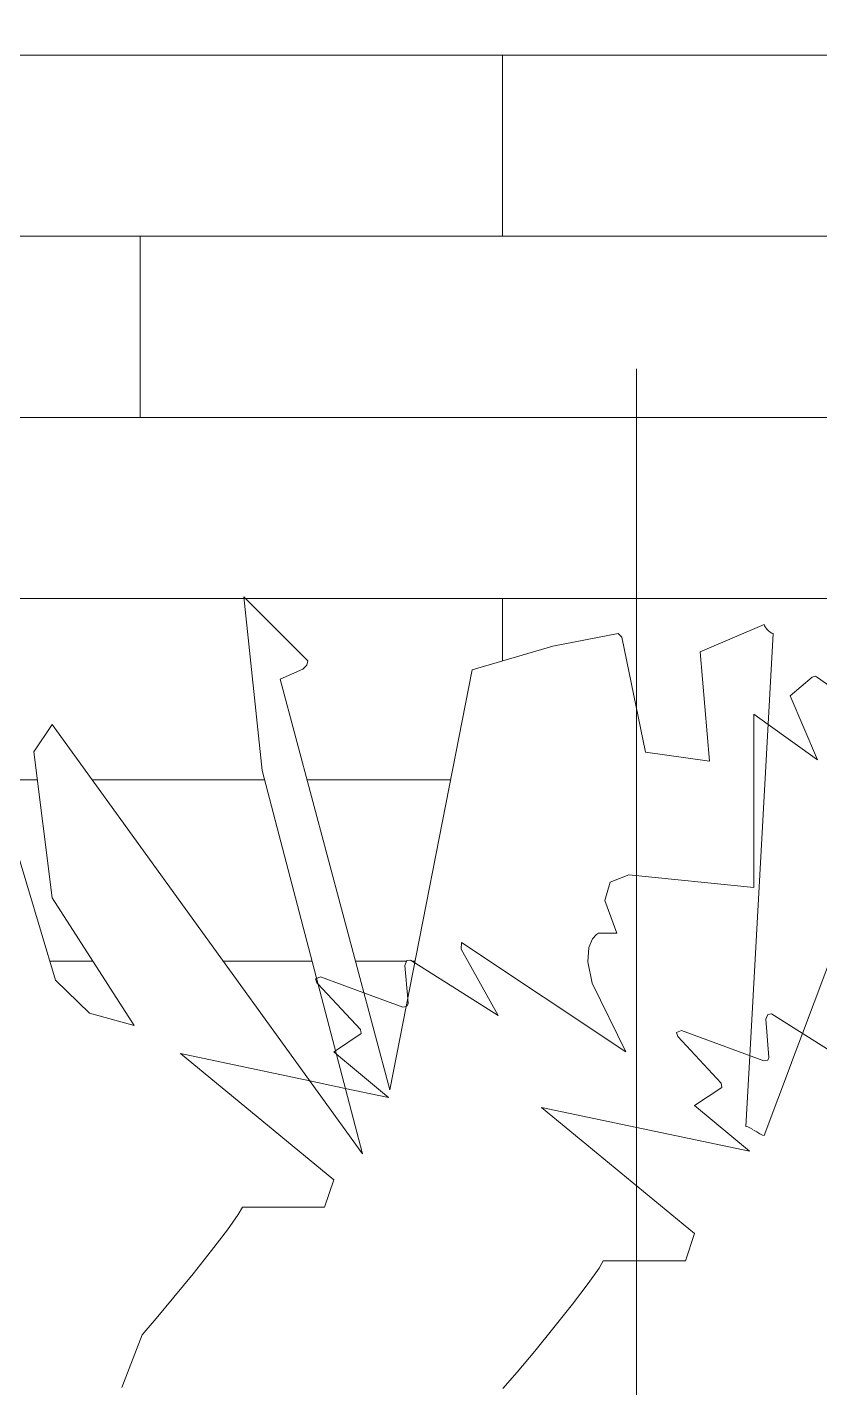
# Model space of a CAD drawing. Header units: inches. Extents: x -8991 to -6983, y -226 to 479.
# Drawn here: x -7423.88 to -7406.38, y -35.99 to -5.96 of the extents above; entities that cross this region are included whole.
import ezdxf

# ---------------------------------------------------------------- set-up
doc = ezdxf.new("R2010")
doc.units = ezdxf.units.IN
doc.header["$MEASUREMENT"] = 0
doc.layers.add('A-DETL-GENF', color=92, linetype='Continuous', lineweight=9)
doc.layers.add('A-WALL-PATT-1', color=111, linetype='Continuous', lineweight=9)

# ---------------------------------------------------------------- blocks, each defined once
blk = doc.blocks.new('fountain grass 26747 - fountain grass 26747-V34-Section 26')
at = {"layer": 'A-DETL-GENF'}
for p, q in [((-8467.611, -14.905), (-8467.611, -13.495)), ((-8467.611, -14.301), (-8467.611, -13.495)), ((-8467.611, -20.976), (-8467.611, -14.301)), ((-8467.611, -14.905), (-8467.611, -15.913)), ((-8467.611, -15.913), (-8467.611, -20.976)), ((-8459.35, -15.913), (-8463.945, -28.166)), ((-8474.865, -19.943), (-8476.275, -18.532)), ((-8476.275, -18.532), (-8475.872, -22.36)), ((-8467.611, -19.943), (-8467.611, -18.532)), ((-8467.611, -18.532), (-8467.611, -22.36)), ((-8467.611, -19.17), (-8467.611, -19.137)), ((-8467.611, -19.137), (-8467.611, -19.741)), ((-8467.611, -19.245), (-8467.611, -19.17)), ((-8464.79, -19.137), (-8466.201, -19.741)), ((-8464.782, -19.17), (-8464.79, -19.137)), ((-8464.731, -19.245), (-8464.782, -19.17)), ((-8468.014, -19.338), (-8469.458, -19.621)), ((-8467.93, -19.422), (-8468.014, -19.338)), ((-8467.41, -21.957), (-8467.93, -19.422)), ((-8467.611, -19.281), (-8467.611, -19.245)), ((-8467.611, -19.31), (-8467.611, -19.281)), ((-8467.611, -19.331), (-8467.611, -19.31)), ((-8467.611, -19.338), (-8467.611, -19.331)), ((-8467.611, -20.976), (-8467.611, -19.338)), ((-8467.611, -19.422), (-8467.611, -19.338)), ((-8467.611, -19.338), (-8467.611, -19.621)), ((-8467.611, -20.976), (-8467.611, -19.422)), ((-8465.107, -28.66), (-8464.589, -19.338)), ((-8464.694, -19.281), (-8464.731, -19.245)), ((-8464.656, -19.31), (-8464.694, -19.281)), ((-8464.62, -19.331), (-8464.656, -19.31)), ((-8464.589, -19.338), (-8464.62, -19.331)), ((-8469.458, -19.621), (-8471.238, -20.144)), ((-8467.611, -19.621), (-8467.611, -20.144)), ((-8467.611, -19.741), (-8467.611, -20.976)), ((-8466.201, -19.741), (-8465.999, -22.159)), ((-8474.97, -20.123), (-8474.883, -20.037)), ((-8474.883, -20.037), (-8474.865, -19.943)), ((-8467.611, -20.037), (-8467.611, -19.943)), ((-8467.611, -20.123), (-8467.611, -20.037)), ((-8475.469, -20.345), (-8474.97, -20.123)), ((-8473.051, -29.413), (-8475.469, -20.345)), ((-8471.238, -20.144), (-8473.051, -29.413)), ((-8467.611, -20.345), (-8467.611, -20.123)), ((-8467.611, -20.144), (-8467.611, -29.413)), ((-8467.611, -29.413), (-8467.611, -20.345)), ((-8467.611, -24.778), (-8467.611, -20.976)), ((-8467.611, -21.957), (-8467.611, -20.976)), ((-8467.611, -20.976), (-8467.611, -22.159)), ((-8467.611, -30.219), (-8467.611, -20.976)), ((-8467.611, -20.976), (-8467.611, -30.241)), ((-8480.434, -26.99), (-8482.119, -21.345)), ((-8480.507, -21.345), (-8480.91, -21.95)), ((-8473.656, -30.823), (-8480.507, -21.345)), ((-8467.611, -30.241), (-8467.611, -21.345)), ((-8467.611, -21.345), (-8467.611, -21.95)), ((-8467.611, -26.99), (-8467.611, -21.345)), ((-8467.611, -21.345), (-8467.611, -21.614)), ((-8467.611, -21.614), (-8467.611, -22.254)), ((-8480.91, -21.95), (-8480.507, -25.173)), ((-8467.611, -21.95), (-8467.611, -25.173)), ((-8467.611, -22.159), (-8467.611, -21.957)), ((-8465.999, -22.159), (-8467.41, -21.957)), ((-8475.872, -22.36), (-8473.656, -30.823)), ((-8467.611, -22.254), (-8467.611, -27.321)), ((-8467.611, -22.36), (-8467.611, -30.241)), ((-8467.611, -23.569), (-8467.611, -23.58)), ((-8467.611, -30.241), (-8467.611, -23.569)), ((-8467.611, -23.58), (-8467.611, -24.681)), ((-8467.611, -24.681), (-8467.611, -24.778)), ((-8480.507, -25.173), (-8478.693, -27.994)), ((-8467.611, -25.173), (-8467.611, -27.994)), ((-8479.68, -27.72), (-8480.434, -26.99)), ((-8467.611, -27.72), (-8467.611, -26.99)), ((-8467.611, -27.321), (-8467.611, -27.452)), ((-8467.611, -27.452), (-8467.611, -27.548)), ((-8467.611, -27.548), (-8467.611, -27.623)), ((-8467.611, -27.623), (-8467.611, -27.691)), ((-8478.693, -27.994), (-8479.68, -27.72)), ((-8467.611, -27.691), (-8467.611, -27.767)), ((-8467.611, -27.994), (-8467.611, -27.72)), ((-8467.611, -27.767), (-8467.611, -27.863)), ((-8467.611, -27.863), (-8467.611, -27.994)), ((-8467.611, -27.994), (-8467.611, -29.11)), ((-8467.611, -28.183), (-8467.611, -28.818)), ((-8467.611, -28.204), (-8467.611, -28.183)), ((-8467.611, -28.19), (-8467.611, -28.204)), ((-8467.611, -28.244), (-8467.611, -28.19)), ((-8467.611, -28.359), (-8467.611, -28.204)), ((-8467.611, -28.204), (-8467.611, -28.684)), ((-8463.945, -28.166), (-8464.185, -28.807)), ((-8467.611, -28.726), (-8467.611, -28.244)), ((-8467.611, -30.241), (-8467.611, -28.359)), ((-8467.611, -28.405), (-8467.611, -29.01)), ((-8467.611, -28.818), (-8467.611, -28.405)), ((-8467.611, -28.684), (-8467.611, -30.241)), ((-8467.611, -28.808), (-8467.611, -28.726)), ((-8467.611, -30.241), (-8467.611, -28.808)), ((-8465.193, -30.219), (-8465.107, -28.66)), ((-8464.188, -28.814), (-8464.79, -30.42)), ((-8467.611, -29.01), (-8467.611, -30.219)), ((-8467.611, -29.11), (-8467.611, -30.074)), ((-8467.611, -29.614), (-8467.611, -30.241)), ((-8467.611, -30.241), (-8467.611, -29.614)), ((-8467.611, -29.753), (-8467.611, -29.816)), ((-8467.611, -29.764), (-8467.611, -29.753)), ((-8467.611, -30.219), (-8467.611, -29.764)), ((-8467.611, -29.81), (-8467.611, -30.241)), ((-8467.611, -29.816), (-8467.611, -29.81)), ((-8467.611, -29.816), (-8467.611, -30.241)), ((-8467.611, -29.885), (-8467.611, -29.816)), ((-8467.611, -30.018), (-8467.611, -29.885)), ((-8467.611, -30.241), (-8467.611, -30.018)), ((-8467.611, -30.074), (-8467.611, -30.241)), ((-8467.611, -30.23), (-8467.611, -30.219)), ((-8467.611, -30.975), (-8467.611, -30.241)), ((-8467.611, -30.241), (-8467.611, -31.428)), ((-8467.611, -31.522), (-8467.611, -30.241)), ((-8467.611, -30.241), (-8467.611, -31.522)), ((-8467.611, -30.458), (-8467.611, -30.241)), ((-8467.611, -30.241), (-8467.611, -30.598)), ((-8467.611, -31.025), (-8467.611, -30.241)), ((-8467.611, -30.241), (-8467.611, -30.963)), ((-8467.611, -31.522), (-8467.611, -30.241)), ((-8467.611, -30.241), (-8467.611, -30.42)), ((-8467.611, -30.241), (-8467.611, -31.522)), ((-8467.611, -30.823), (-8467.611, -30.241)), ((-8467.611, -30.241), (-8467.611, -30.823)), ((-8467.611, -30.298), (-8467.611, -30.259)), ((-8467.611, -30.341), (-8467.611, -30.298)), ((-8465.152, -30.23), (-8465.193, -30.219)), ((-8465.094, -30.259), (-8465.152, -30.23)), ((-8465.04, -30.289), (-8465.094, -30.259)), ((-8464.953, -30.341), (-8465.023, -30.3)), ((-8467.611, -30.38), (-8467.611, -30.341)), ((-8467.611, -30.42), (-8467.611, -30.409)), ((-8467.611, -30.622), (-8467.611, -30.458)), ((-8467.611, -30.598), (-8467.611, -30.622)), ((-8467.611, -30.614), (-8467.611, -31.522)), ((-8467.611, -31.522), (-8467.611, -30.614)), ((-8464.886, -30.38), (-8464.953, -30.341)), ((-8464.829, -30.409), (-8464.886, -30.38)), ((-8464.79, -30.42), (-8464.829, -30.409)), ((-8467.611, -30.823), (-8467.611, -31.522)), ((-8467.611, -31.522), (-8467.611, -30.823)), ((-8467.611, -30.963), (-8467.611, -31.025)), ((-8467.611, -31.062), (-8467.611, -30.975)), ((-8467.611, -31.149), (-8467.611, -31.062)), ((-8467.611, -31.23), (-8467.611, -31.149)), ((-8467.611, -31.304), (-8467.611, -31.232)), ((-8467.611, -31.365), (-8467.611, -31.306)), ((-8467.611, -31.408), (-8467.611, -31.366)), ((-8467.611, -31.428), (-8467.611, -31.408)), ((-8467.611, -31.522), (-8467.611, -32.347)), ((-8467.611, -33.185), (-8467.611, -31.522)), ((-8467.611, -31.522), (-8467.611, -32.629)), ((-8467.611, -33.185), (-8467.611, -31.537)), ((-8467.611, -31.537), (-8467.611, -33.185)), ((-8467.611, -32.838), (-8467.611, -31.537)), ((-8467.611, -31.537), (-8467.611, -32.838)), ((-8467.611, -32.032), (-8467.611, -31.537)), ((-8467.611, -31.579), (-8467.611, -31.608)), ((-8467.611, -31.629), (-8467.611, -31.579)), ((-8467.611, -31.608), (-8467.611, -32.032)), ((-8467.611, -31.673), (-8467.611, -31.629)), ((-8467.611, -31.796), (-8467.611, -31.673)), ((-8467.611, -32.838), (-8467.611, -31.796)), ((-8467.611, -32.347), (-8467.611, -32.995)), ((-8467.611, -32.629), (-8467.611, -32.683)), ((-8467.611, -32.683), (-8467.611, -32.765)), ((-8467.611, -32.765), (-8467.611, -32.83)), ((-8467.611, -32.83), (-8467.611, -32.795)), ((-8467.611, -32.795), (-8467.611, -32.824)), ((-8467.611, -32.824), (-8467.611, -33.185)), ((-8467.611, -32.83), (-8467.611, -32.974)), ((-8467.611, -33.185), (-8467.611, -32.83)), ((-8467.611, -33.039), (-8467.611, -32.838)), ((-8467.611, -32.974), (-8467.611, -33.185)), ((-8467.611, -32.995), (-8467.611, -33.185)), ((-8467.611, -33.172), (-8467.611, -33.039)), ((-8467.611, -34.45), (-8467.611, -33.185)), ((-8467.611, -33.185), (-8467.611, -34.45)), ((-8467.611, -35.256), (-8467.611, -33.185)), ((-8467.611, -33.185), (-8467.611, -33.233)), ((-8467.611, -34.411), (-8467.611, -33.185)), ((-8467.611, -33.185), (-8467.611, -34.359)), ((-8467.611, -33.636), (-8467.611, -33.185)), ((-8467.611, -33.185), (-8467.611, -33.636)), ((-8467.611, -33.233), (-8467.611, -34.643)), ((-8467.611, -33.636), (-8467.611, -37.464)), ((-8467.611, -34.643), (-8467.611, -33.636)), ((-8467.611, -34.359), (-8467.611, -34.442)), ((-8467.611, -34.442), (-8467.611, -34.411)), ((-8467.611, -34.45), (-8467.611, -34.467)), ((-8467.611, -34.514), (-8467.611, -34.45)), ((-8467.611, -34.467), (-8467.611, -35.208)), ((-8467.611, -34.624), (-8467.611, -34.514)), ((-8467.611, -35.256), (-8467.611, -34.624)), ((-8467.611, -34.65), (-8467.611, -35.447)), ((-8467.611, -34.651), (-8467.611, -34.65)), ((-8467.611, -34.693), (-8467.611, -34.651)), ((-8467.611, -34.802), (-8467.611, -34.693)), ((-8467.611, -34.954), (-8467.611, -34.802)), ((-8467.611, -35.279), (-8467.611, -34.954)), ((-8467.611, -35.208), (-8467.611, -35.447)), ((-8467.611, -35.447), (-8467.611, -35.256)), ((-8467.611, -35.447), (-8467.611, -35.256)), ((-8467.611, -35.4), (-8467.611, -35.279)), ((-8467.611, -35.447), (-8467.611, -35.4)), ((-8467.611, -36.465), (-8467.611, -35.457))]:
    blk.add_line(p, q, dxfattribs=at)
blk = doc.blocks.new('fountain grass 26747 - fountain grass 26747-V35-Section 26')
at = {"layer": 'A-DETL-GENF'}
for p, q in [((-8464.713, -27.745), (-8464.756, -27.853)), ((-8464.756, -27.853), (-8464.684, -28.697)), ((-8464.628, -27.735), (-8464.713, -27.745)), ((-8462.698, -28.954), (-8464.628, -27.735)), ((-8466.614, -28.104), (-8466.728, -28.148)), ((-8466.728, -28.148), (-8466.697, -28.233)), ((-8464.799, -28.774), (-8466.614, -28.104)), ((-8466.697, -28.233), (-8465.737, -29.264)), ((-8464.713, -28.753), (-8464.799, -28.774)), ((-8464.684, -28.697), (-8464.713, -28.753)), ((-8465.721, -29.357), (-8466.325, -29.76)), ((-8465.737, -29.264), (-8465.721, -29.357)), ((-8465.116, -30.768), (-8469.706, -29.798)), ((-8469.706, -29.798), (-8466.325, -32.581)), ((-8466.325, -29.76), (-8465.116, -30.768)), ((-8466.325, -32.581), (-8466.527, -33.185)), ((-8468.34, -33.185), (-8468.431, -33.35)), ((-8466.527, -33.185), (-8468.34, -33.185)), ((-8468.431, -33.35), (-8468.674, -33.687)), ((-8468.674, -33.687), (-8469.022, -34.142)), ((-8469.022, -34.142), (-8469.43, -34.657)), ((-8469.43, -34.657), (-8469.853, -35.177)), ((-8469.853, -35.177), (-8470.243, -35.645)), ((-8470.243, -35.645), (-8470.556, -36.006))]:
    blk.add_line(p, q, dxfattribs=at)
blk = doc.blocks.new('fountain grass 26747 - fountain grass 26747-V37-Section 26')
at = {"layer": 'A-DETL-GENF'}
for p, q in [((-8463.734, -20.306), (-8464.215, -20.716)), ((-8463.657, -20.278), (-8463.734, -20.306)), ((-8463.611, -20.313), (-8463.657, -20.278)), ((-8461.544, -21.764), (-8463.611, -20.313)), ((-8464.215, -20.716), (-8463.611, -22.126)), ((-8465.021, -21.119), (-8465.021, -24.947)), ((-8464.7, -21.348), (-8465.021, -21.119)), ((-8463.611, -22.126), (-8464.7, -21.348)), ((-8468.188, -24.827), (-8468.309, -25.23)), ((-8467.775, -24.667), (-8468.188, -24.827)), ((-8465.021, -24.947), (-8467.775, -24.667)), ((-8468.309, -25.23), (-8468.044, -25.954)), ((-8468.578, -26.076), (-8468.661, -26.27)), ((-8468.488, -25.98), (-8468.578, -26.076)), ((-8468.447, -25.954), (-8468.488, -25.98)), ((-8468.044, -25.954), (-8468.447, -25.954)), ((-8471.469, -26.156), (-8471.48, -26.309)), ((-8471.48, -26.309), (-8470.663, -27.768)), ((-8467.842, -28.574), (-8471.469, -26.156)), ((-8468.661, -26.27), (-8468.683, -26.589)), ((-8472.678, -26.559), (-8472.721, -26.666)), ((-8472.721, -26.666), (-8472.658, -27.401)), ((-8472.593, -26.548), (-8472.678, -26.559)), ((-8472.502, -26.606), (-8472.593, -26.548)), ((-8470.663, -27.768), (-8472.502, -26.606)), ((-8468.683, -26.589), (-8468.59, -27.06)), ((-8474.67, -26.953), (-8474.693, -26.962)), ((-8474.693, -26.962), (-8474.662, -27.046)), ((-8474.579, -26.918), (-8474.67, -26.953)), ((-8473.623, -27.271), (-8474.579, -26.918)), ((-8474.662, -27.046), (-8474.639, -27.071)), ((-8474.639, -27.071), (-8473.701, -28.078)), ((-8472.764, -27.588), (-8473.623, -27.271)), ((-8468.59, -27.06), (-8467.842, -28.574)), ((-8472.691, -27.569), (-8472.764, -27.588)), ((-8472.648, -27.511), (-8472.678, -27.566)), ((-8472.658, -27.401), (-8472.648, -27.511)), ((-8473.685, -28.171), (-8474.252, -28.548)), ((-8473.701, -28.078), (-8473.685, -28.171)), ((-8477.671, -28.612), (-8474.29, -31.395)), ((-8474.819, -29.214), (-8477.671, -28.612)), ((-8474.252, -28.548), (-8474.29, -28.574)), ((-8474.29, -28.574), (-8474.232, -28.622)), ((-8474.232, -28.622), (-8473.081, -29.581)), ((-8474.034, -29.38), (-8474.819, -29.214)), ((-8473.081, -29.581), (-8474.034, -29.38)), ((-8474.29, -31.395), (-8474.491, -31.999)), ((-8476.305, -31.999), (-8476.396, -32.164)), ((-8474.491, -31.999), (-8476.305, -31.999)), ((-8476.396, -32.164), (-8476.638, -32.501)), ((-8476.638, -32.501), (-8476.987, -32.955)), ((-8476.987, -32.955), (-8477.395, -33.471)), ((-8477.395, -33.471), (-8477.817, -33.99)), ((-8477.817, -33.99), (-8478.208, -34.459)), ((-8478.208, -34.459), (-8478.521, -34.82)), ((-8478.521, -34.82), (-8478.968, -35.98))]:
    blk.add_line(p, q, dxfattribs=at)

msp = doc.modelspace()

# ---------------------------------------------------------------- hatches: boundary and pattern name
at = {"layer": 'A-WALL-PATT-1'}
h = msp.add_hatch(dxfattribs=at)
h.set_pattern_fill('FP_5', color=256, style=0, pattern_type=2)
h.set_pattern_definition([(0, (-7461.3905, -90.575), (0, 4), []), (90, (-7461.3905, -90.575), (-8, 8), [4, -28]), (90, (-7445.3905, -86.575), (-8, 8), [4, -28])])
h.paths.add_polyline_path([(-7461.39084, -91.375), (-7414.8808, -67.49015), (-7449.72361, -67.48675), (-7449.52211, -66.47929), (-7450.12661, -65.67332), (-7453.55191, -65.87482), (-7453.43321, -65.77036), (-7452.94751, -65.06885), (-7454.35791, -65.06885), (-7454.35791, -64.66586), (-7451.13401, -63.25541), (-7451.19331, -63.21909), (-7452.10631, -62.91797), (-7452.14151, -62.85243), (-7451.94001, -62.6409), (-7450.89801, -61.85634), (-7448.91761, -60.43452), (-7451.94001, -60.43452), (-7451.94001, -59.83004), (-7449.09941, -59.21571), (-7448.31311, -58.82258), (-7448.31311, -58.62108), (-7452.74601, -58.41959), (-7448.91761, -57.00917), (-7448.96671, -56.95747), (-7450.12661, -56.40468), (-7450.12661, -56.00168), (-7449.11911, -55.80018), (-7451.23581, -54.90598), (-7451.33551, -54.79278), (-7451.19831, -54.71138), (-7447.30571, -54.99418), (-7446.7326, -54.59918), (-7446.53381, -54.43808), (-7446.49971, -54.38978), (-7450.12661, -53.58378), (-7450.09761, -53.48568), (-7449.95611, -53.22128), (-7449.92511, -53.18078), (-7447.50721, -53.18078), (-7445.69371, -52.77778), (-7445.62021, -52.62298), (-7445.43821, -52.35188), (-7445.20601, -52.07628), (-7445.08931, -51.97188), (-7444.88781, -50.96438), (-7447.30571, -50.35988), (-7445.69371, -49.95688), (-7444.68631, -47.33748), (-7443.98251, -46.50789), (-7443.15192, -45.47289), (-7442.56092, -44.68119), (-7442.46982, -44.51659), (-7440.65642, -44.51659), (-7440.45492, -43.91219), (-7443.83622, -41.12899), (-7439.24602, -42.09869), (-7440.45492, -41.09129), (-7439.85042, -40.68829), (-7439.86652, -40.59529), (-7440.82662, -39.56389), (-7440.85792, -39.47929), (-7440.74392, -39.43549), (-7438.92882, -40.10499), (-7438.84302, -40.08379), (-7438.81352, -40.02799), (-7438.88592, -39.18369), (-7438.84302, -39.07629), (-7438.75772, -39.06579), (-7436.82812, -40.28529), (-7437.64472, -38.82599), (-7437.63402, -38.67339), (-7434.00722, -41.09129), (-7434.75483, -39.57789), (-7434.84782, -39.10599), (-7434.82582, -38.78709), (-7434.74292, -38.59349), (-7434.61163, -38.47189), (-7434.20873, -38.47189), (-7434.47382, -37.74789), (-7434.35352, -37.34419), (-7433.93972, -37.1845), (-7431.18633, -37.46439), (-7431.18633, -33.636), (-7429.77583, -34.6435), (-7430.38033, -33.2331), (-7429.89923, -32.8237), (-7429.82163, -32.7954), (-7429.77583, -32.8301), (-7427.5007, -34.41525), (-7427.35647, -34.43919), (-7427.31453, -34.3586), (-7428.71013, -32.9739), (-7428.76843, -32.8301), (-7428.70893, -32.7652), (-7427.78713, -32.6835), (-7427.76093, -32.6286), (-7428.36543, -30.6137), (-7424.94003, -33.636), (-7424.53354, -32.9947), (-7424.54333, -32.3468), (-7425.67343, -30.0738), (-7425.95153, -29.1097), (-7425.94753, -27.9943), (-7425.88973, -27.8628), (-7425.77903, -27.76651), (-7425.34143, -27.5483), (-7425.23073, -27.452), (-7425.17303, -27.3205), (-7425.79413, -22.25431), (-7425.55503, -21.61421), (-7424.94003, -21.34501), (-7423.25554, -26.99), (-7422.50174, -27.72011), (-7421.51464, -27.9943), (-7423.32814, -25.17341), (-7423.73104, -21.94951), (-7423.32814, -21.34501), (-7417.64036, -29.21408), (-7416.85533, -29.37992), (-7417.0661, -28.61152), (-7417.11134, -28.57382), (-7417.07312, -28.54835), (-7417.48304, -27.04643), (-7417.51434, -26.96183), (-7417.49099, -26.95285), (-7418.69377, -22.36041), (-7419.09675, -18.53202), (-7417.6863, -19.94251), (-7417.70473, -20.03691), (-7417.79165, -20.12251), (-7418.29078, -20.34541), (-7416.44403, -27.27076), (-7415.58524, -27.58753), (-7415.51164, -27.56632), (-7415.47932, -27.40113), (-7415.54234, -26.66622), (-7415.49944, -26.55882), (-7415.41414, -26.54832), (-7415.32365, -26.60551), (-7414.05944, -20.14401), (-7412.27957, -19.62081), (-7410.83556, -19.33801), (-7410.75158, -19.42211), (-7410.23109, -21.95741), (-7408.82064, -22.15891), (-7409.02213, -19.74101), (-7407.61168, -19.13651), (-7407.60383, -19.16952), (-7407.51593, -19.28051), (-7407.41019, -19.33801), (-7407.51593, -21.35197), (-7406.43225, -22.12603), (-7407.03675, -20.71563), (-7406.55565, -20.30623), (-7406.47805, -20.27793), (-7406.43225, -20.31263), (-7404.583, -21.61145), (-7404.86721, -20.95187), (-7405.36655, -20.45643), (-7405.42485, -20.31263), (-7405.36535, -20.24773), (-7405.17778, -20.23111), (-7405.53633, -19.39899), (-7404.83993, -18.70259), (-7405.02185, -18.09623), (-7403.49533, -19.44311), (-7402.52895, -16.8661), (-7402.60795, -16.59223), (-7402.60395, -15.47683), (-7402.57418, -15.40911), (-7402.97737, -14.90511), (-7401.92936, -13.98814), (-7402.45055, -9.73684), (-7402.21145, -9.09674), (-7401.59645, -8.82754), (-7399.91195, -14.47254), (-7399.15816, -15.20264), (-7398.17106, -15.47683), (-7399.98455, -12.65594), (-7400.38745, -9.43204), (-7399.98455, -8.82754), (-7394.47062, -16.43539), (-7394.03302, -16.21719), (-7393.92232, -16.12089), (-7393.86462, -15.98939), (-7393.97394, -15.09773), (-7395.35019, -9.84294), (-7395.75317, -6.01455), (-7394.34272, -7.42504), (-7394.36115, -7.51944), (-7394.44807, -7.60504), (-7394.9472, -7.82794), (-7394.27339, -10.35475), (-7394.24662, -10.28309), (-7393.63162, -10.0139), (-7392.83305, -12.65594), (-7392.36252, -10.28309), (-7392.39436, -10.57599), (-7392.01972, -10.0139), (-7391.3612, -10.92496), (-7390.71585, -7.62654), (-7388.93599, -7.10334), (-7387.49198, -6.82054), (-7387.408, -6.90465), (-7387.2332, -7.75605), (-7386.37789, -8.6114), (-7386.39632, -8.7058), (-7386.48324, -8.7914), (-7386.97489, -9.0143), (-7386.86813, -9.44271), (-7385.47706, -9.64144), (-7385.67855, -7.22354), (-7384.2681, -6.61904), (-7384.26025, -6.65205), (-7384.17235, -6.76304), (-7384.06714, -6.82999), (-7384.52897, -15.14306), (-7384.15502, -15.18108), (-7384.15502, -11.35268), (-7383.35916, -11.92114), (-7383.2255, -11.23797), (-7383.34902, -10.94978), (-7383.13318, -10.76611), (-7382.75102, -8.81289), (-7381.31592, -8.39104), (-7381.33412, -8.33038), (-7381.278, -8.3799), (-7380.97115, -8.2897), (-7380.63886, -8.22462), (-7378.82782, -3.39515), (-7379.63378, -2.38765), (-7378.57963, -1.46529), (-7378.76282, 0.02901), (-7378.52372, 0.66911), (-7377.90872, 0.93831), (-7377.12238, -1.69685), (-7377.01438, -1.78325), (-7377.05612, -1.9189), (-7376.22423, -4.70669), (-7375.47043, -5.43679), (-7374.48333, -5.71098), (-7376.29682, -2.89009), (-7376.69972, 0.33381), (-7376.29682, 0.93831), (-7371.35628, -5.89696), (-7370.86298, -4.5815), (-7371.66246, -3.56832), (-7370.91856, -2.91743), (-7371.66246, -0.07709), (-7372.06544, 3.7513), (-7370.65499, 2.34081), (-7370.67342, 2.24641), (-7370.76034, 2.16081), (-7371.25947, 1.93791), (-7370.14517, -2.24073), (-7370.05702, -2.1636), (-7369.04955, -2.9696), (-7369.12066, -3.20073), (-7368.79483, -2.8749), (-7368.23941, -4.05165), (-7367.02812, 2.13931), (-7365.39084, 2.62059), (-7365.39084, 4.25), (-7461.39084, 4.25), (-7461.39084, -87.96597)], flags=0)
h.paths.add_polyline_path([(-7401.59645, -21.11853), (-7401.18995, -20.47723), (-7401.19975, -19.82933), (-7401.73057, -18.76169), (-7402.27227, -20.52224), (-7402.05807, -20.71124)], flags=0)
h.paths.add_polyline_path([(-7392.15266, -14.97012), (-7391.95308, -13.94596), (-7392.01972, -13.84229), (-7392.40997, -10.71962), (-7392.67992, -13.20318), (-7392.33786, -14.34946)], flags=0)
h.paths.add_polyline_path([(-7377.57072, -10.81944), (-7377.5215, -10.71657), (-7377.58879, -9.90909), (-7378.64212, -7.79048), (-7378.74888, -7.42038), (-7379.24789, -9.04216), (-7378.96485, -10.42083), (-7378.69515, -10.6588), (-7377.71372, -10.79901)], flags=0)
h.paths.add_polyline_path([(-7369.44604, -8.53978), (-7370.05179, -6.22691), (-7370.37009, -7.26136), (-7369.53633, -8.41486)], flags=0)
h.paths.add_polyline_path([(-7368.84156, -7.12928), (-7368.58584, -5.82227), (-7369.36845, -4.00603), (-7369.53237, -4.53876), (-7369.04955, -6.34934)], flags=0)

# ---------------------------------------------------------------- block references
at = {"layer": 'A-DETL-GENF'}
for name in ['fountain grass 26747 - fountain grass 26747-V37-Section 26', 'fountain grass 26747 - fountain grass 26747-V35-Section 26', 'fountain grass 26747 - fountain grass 26747-V34-Section 26']:
    msp.add_blockref(name, (1057.17854, 0), dxfattribs=at)

doc.saveas('drawing.dxf')
